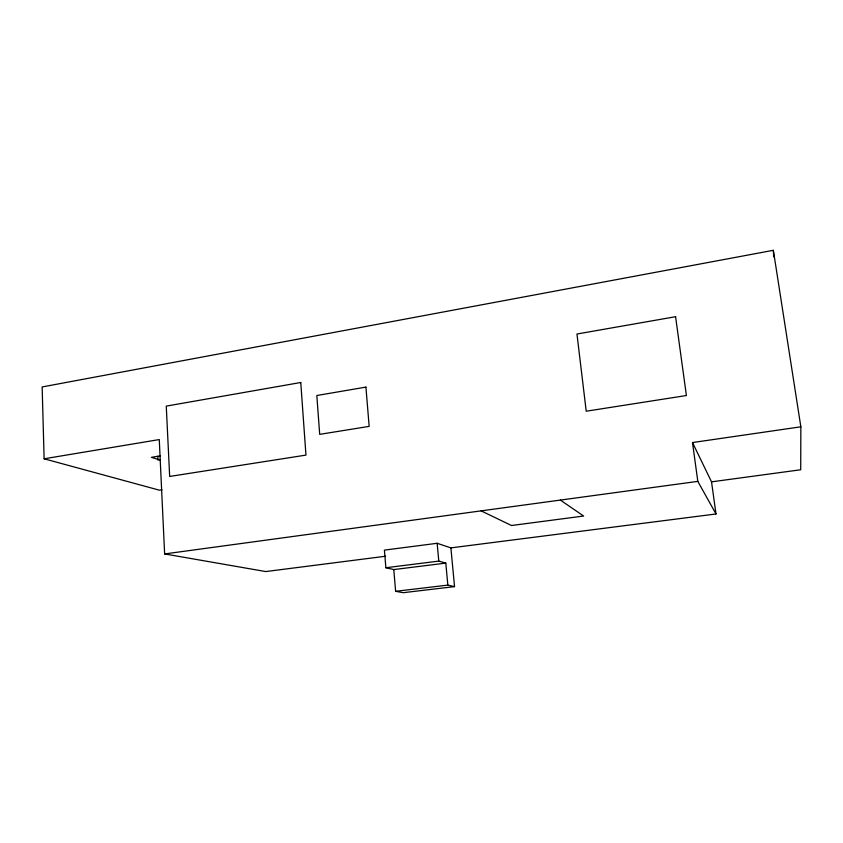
<?xml version="1.0" encoding="UTF-8"?>
<svg xmlns="http://www.w3.org/2000/svg" width="843" height="843" viewBox="0 0 843 843"><rect width="100%" height="100%" fill="white"/><g stroke="black" fill="none" stroke-linecap="round" stroke-linejoin="round"><path stroke-width="1.26" d="M800.85 426.811L800.713 469.762L711.524 481.848L692.493 442.554L800.85 426.811L773.337 250.308L42.15 386.948L44.121 458.792L159.422 490.194L162.025 489.794M44.121 458.792L159.264 439.572L164.638 553.935L265.777 571.565L385.609 556.232M160.423 455.852L151.413 457.317L160.033 460.067M164.638 553.935L697.814 481.374L716.002 513.977L450.889 547.887L437.148 543.292L384.408 550.121L385.873 567.729L393.786 569.573L445.789 563.113L447.844 585.105L454.546 586.623L450.889 547.887M385.873 567.729L438.803 561.111L445.789 563.113M393.786 569.573L395.62 591.312L447.844 585.105M454.546 586.623L403.228 592.692L395.62 591.312M481.121 510.858L511.501 525.516L583.619 516.032L560.374 500.078M711.524 481.848L716.002 513.977M692.493 442.554L697.814 481.374M437.148 543.292L438.803 561.111M773.337 250.308L773.758 256.83M157.841 456.274L158.02 460.183M300.761 382.501L166.261 406.115L169.664 476.453L305.956 455.104L300.761 382.501M675.58 316.705L576.96 334.018L586.212 411.215L686.402 395.525L675.58 316.705M365.915 387.106L316.82 395.515L319.697 434.356L369.16 426.379L365.915 387.106"/></g></svg>
